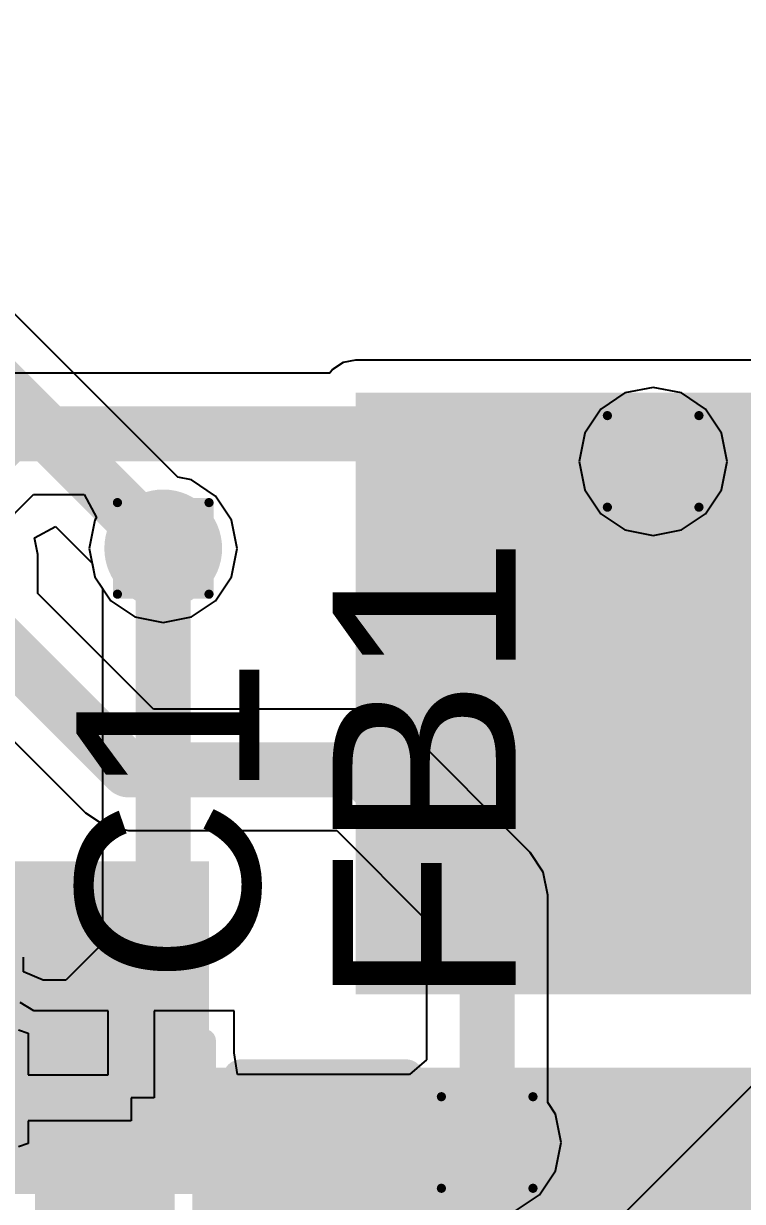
# Model space of a CAD drawing. Header units: millimetres. Extents: x -0.3 to 10.3, y -0.3 to 3.7.
# Drawn here: x 0.7621 to 0.9191, y -0.1883 to 0.069 of the extents above; entities that cross this region are included whole.
import ezdxf

# ---------------------------------------------------------------- set-up
doc = ezdxf.new("R2010")
doc.units = ezdxf.units.MM
doc.header["$MEASUREMENT"] = 0
for name, color, linetype in [('BottomLayer', 5, 'Continuous'), ('BottomPaste', 16, 'Continuous'), ('BottomSolder', 6, 'Continuous'), ('DrillDrawing', 1, 'Continuous'), ('TopLayer', 1, 'Continuous'), ('TopOverlay', 2, 'Continuous'), ('TopPaste', 8, 'Continuous'), ('TopSolder', 216, 'Continuous'), ('ViaHoleLayer', 16, 'Continuous')]:
    doc.layers.add(name, color=color, linetype=linetype)
doc.styles.add('Arial', font='', dxfattribs={"height": 0.2})
doc.styles.get('Arial').set_extended_font_data('Arial')

# ---------------------------------------------------------------- blocks, each defined once
blk = doc.blocks.new('IND_0402_B_30')
at = {"layer": 'BottomLayer'}
for points in [[(-0.02165, 0.01181), (-0.00591, 0.01181), (-0.00591, -0.01181), (-0.02165, -0.01181)], [(0.00591, 0.01181), (0.02165, 0.01181), (0.02165, -0.01181), (0.00591, -0.01181)]]:
    blk.add_hatch(color=5, dxfattribs=at).paths.add_polyline_path(points)
at = {"layer": 'BottomPaste'}
for points in [[(-0.02165, 0.01181), (-0.00591, 0.01181), (-0.00591, -0.01181), (-0.02165, -0.01181)], [(0.00591, 0.01181), (0.02165, 0.01181), (0.02165, -0.01181), (0.00591, -0.01181)]]:
    blk.add_hatch(color=16, dxfattribs=at).paths.add_polyline_path(points)
at = {"layer": 'BottomSolder'}
for points in [[(-0.02565, 0.01581), (-0.00191, 0.01581), (-0.00191, -0.01581), (-0.02565, -0.01581)], [(0.00191, 0.01581), (0.02565, 0.01581), (0.02565, -0.01581), (0.00191, -0.01581)]]:
    blk.add_hatch(color=6, dxfattribs=at).paths.add_polyline_path(points)
blk = doc.blocks.new('IND_0402_31')
at = {"layer": 'TopLayer'}
for points in [[(-0.02165, 0.01181), (-0.00591, 0.01181), (-0.00591, -0.01181), (-0.02165, -0.01181)], [(0.00591, 0.01181), (0.02165, 0.01181), (0.02165, -0.01181), (0.00591, -0.01181)]]:
    blk.add_hatch(color=1, dxfattribs=at).paths.add_polyline_path(points)
at = {"layer": 'TopPaste'}
for points in [[(-0.02165, 0.01181), (-0.00591, 0.01181), (-0.00591, -0.01181), (-0.02165, -0.01181)], [(0.00591, 0.01181), (0.02165, 0.01181), (0.02165, -0.01181), (0.00591, -0.01181)]]:
    blk.add_hatch(color=8, dxfattribs=at).paths.add_polyline_path(points)
at = {"layer": 'TopSolder'}
for points in [[(-0.02565, 0.01581), (-0.00191, 0.01581), (-0.00191, -0.01581), (-0.02565, -0.01581)], [(0.00191, 0.01581), (0.02565, 0.01581), (0.02565, -0.01581), (0.00191, -0.01581)]]:
    blk.add_hatch(color=216, dxfattribs=at).paths.add_polyline_path(points)
at = {"layer": 'TopOverlay', "const_width": 0.00787}
for points in [[(-0.028, 0.018), (-0.028, -0.018)], [(-0.028, 0.018), (-0.012, 0.018)], [(-0.012, 0.018), (0.028, 0.018)], [(0.028, 0.018), (0.028, -0.018)], [(-0.028, -0.018), (-0.012, -0.018)], [(-0.012, -0.018), (0.028, -0.018)]]:
    blk.add_lwpolyline(points, dxfattribs=at)
at = {"layer": 'TopOverlay', "const_width": 0.00394}
for points in [[(-0.02997, 0.018, 1), (-0.02603, 0.018, 1)], [(-0.02997, 0.018, 1), (-0.02603, 0.018, 1)], [(-0.01397, 0.018, 1), (-0.01003, 0.018, 1)], [(-0.01397, 0.018, 1), (-0.01003, 0.018, 1)], [(0.02603, 0.018, 1), (0.02997, 0.018, 1)], [(0.02603, 0.018, 1), (0.02997, 0.018, 1)], [(-0.02997, -0.018, 1), (-0.02603, -0.018, 1)], [(-0.02997, -0.018, 1), (-0.02603, -0.018, 1)], [(-0.01397, -0.018, 1), (-0.01003, -0.018, 1)], [(-0.01397, -0.018, 1), (-0.01003, -0.018, 1)], [(0.02603, -0.018, 1), (0.02997, -0.018, 1)], [(0.02603, -0.018, 1), (0.02997, -0.018, 1)]]:
    blk.add_lwpolyline(points, format="xyb", close=True, dxfattribs=at)
blk = doc.blocks.new('C___0402_59')
at = {"layer": 'TopLayer'}
for points in [[(-0.0275, -0.0125), (-0.0275, 0.0125), (-0.0095, 0.0125), (-0.0095, -0.0125)], [(0.0095, -0.0125), (0.0095, 0.0125), (0.0275, 0.0125), (0.0275, -0.0125)]]:
    blk.add_hatch(color=1, dxfattribs=at).paths.add_polyline_path(points)
at = {"layer": 'TopPaste'}
for points in [[(-0.0275, -0.0125), (-0.0275, 0.0125), (-0.0095, 0.0125), (-0.0095, -0.0125)], [(0.0095, -0.0125), (0.0095, 0.0125), (0.0275, 0.0125), (0.0275, -0.0125)]]:
    blk.add_hatch(color=8, dxfattribs=at).paths.add_polyline_path(points)
at = {"layer": 'TopSolder'}
for points in [[(-0.02986, -0.01486), (-0.02986, 0.01486), (-0.00714, 0.01486), (-0.00714, -0.01486)], [(0.00714, -0.01486), (0.00714, 0.01486), (0.02986, 0.01486), (0.02986, -0.01486)]]:
    blk.add_hatch(color=216, dxfattribs=at).paths.add_polyline_path(points)
at = {"layer": 'TopOverlay', "const_width": 0.005}
for points in [[(-0.011, 0.016), (-0.031, 0.016)], [(-0.031, -0.016), (-0.031, 0.016)], [(0.031, 0.016), (0.011, 0.016)], [(0.031, -0.016), (0.031, 0.016)], [(-0.011, -0.016), (-0.031, -0.016)], [(0.031, -0.016), (0.011, -0.016)]]:
    blk.add_lwpolyline(points, dxfattribs=at)
at = {"layer": 'TopOverlay', "const_width": 0.0025}
for points in [[(-0.03225, 0.016, 1), (-0.02975, 0.016, 1)], [(-0.03225, 0.016, 1), (-0.02975, 0.016, 1)], [(-0.01225, 0.016, 1), (-0.00975, 0.016, 1)], [(0.00975, 0.016, 1), (0.01225, 0.016, 1)], [(0.02975, 0.016, 1), (0.03225, 0.016, 1)], [(0.02975, 0.016, 1), (0.03225, 0.016, 1)], [(-0.03225, -0.016, 1), (-0.02975, -0.016, 1)], [(-0.03225, -0.016, 1), (-0.02975, -0.016, 1)], [(-0.01225, -0.016, 1), (-0.00975, -0.016, 1)], [(0.00975, -0.016, 1), (0.01225, -0.016, 1)], [(0.02975, -0.016, 1), (0.03225, -0.016, 1)], [(0.02975, -0.016, 1), (0.03225, -0.016, 1)]]:
    blk.add_lwpolyline(points, format="xyb", close=True, dxfattribs=at)

msp = doc.modelspace()

# ---------------------------------------------------------------- hatches: boundary and pattern name
at = {"layer": 'BottomLayer'}
for points in [[(0.83462, -0.143), (1.04262, -0.143), (1.04262, -0.01163), (0.83462, -0.01163)], [(0.80162, -0.21063), (1.24762, -0.21063), (1.24762, -0.159), (0.80162, -0.159)], [(0.76462, -0.26663), (0.79162, -0.26663), (0.79162, -0.18263), (0.76462, -0.18263)]]:
    msp.add_hatch(color=5, dxfattribs=at).paths.add_polyline_path(points)
h = msp.add_hatch(color=5, dxfattribs=at)
edge = h.paths.add_edge_path()
edge.add_arc((0.89962, -0.02663), 0.00886, 0, 360)
h = msp.add_hatch(color=5, dxfattribs=at)
edge = h.paths.add_edge_path()
edge.add_arc((0.79262, -0.04563), 0.00886, 0, 360)
h = msp.add_hatch(color=5, dxfattribs=at)
edge = h.paths.add_edge_path()
edge.add_arc((0.86337, -0.17538), 0.00886, 0, 360)
at = {"layer": 'BottomSolder'}
h = msp.add_hatch(color=6, dxfattribs=at)
edge = h.paths.add_edge_path()
edge.add_arc((0.89962, -0.02663), 0.01286, 0, 360)
h = msp.add_hatch(color=6, dxfattribs=at)
edge = h.paths.add_edge_path()
edge.add_arc((0.79262, -0.04563), 0.01286, 0, 360)
h = msp.add_hatch(color=6, dxfattribs=at)
edge = h.paths.add_edge_path()
edge.add_arc((0.86337, -0.17538), 0.01286, 0, 360)
at = {"layer": 'TopLayer'}
h = msp.add_hatch(color=1, dxfattribs=at)
edge = h.paths.add_edge_path()
edge.add_arc((0.89962, -0.02663), 0.00886, 0, 360)
h = msp.add_hatch(color=1, dxfattribs=at)
edge = h.paths.add_edge_path()
edge.add_arc((0.79262, -0.04563), 0.00886, 0, 360)
msp.add_hatch(color=1, dxfattribs=at).paths.add_polyline_path([(0.68362, -0.18663), (0.80262, -0.18663), (0.80262, -0.114), (0.68362, -0.114)])
h = msp.add_hatch(color=1, dxfattribs=at)
edge = h.paths.add_edge_path()
edge.add_arc((0.86337, -0.17538), 0.00886, 0, 360)
at = {"layer": 'TopSolder'}
h = msp.add_hatch(color=216, dxfattribs=at)
edge = h.paths.add_edge_path()
edge.add_arc((0.89962, -0.02663), 0.01286, 0, 360)
h = msp.add_hatch(color=216, dxfattribs=at)
edge = h.paths.add_edge_path()
edge.add_arc((0.79262, -0.04563), 0.01286, 0, 360)
h = msp.add_hatch(color=216, dxfattribs=at)
edge = h.paths.add_edge_path()
edge.add_arc((0.86337, -0.17538), 0.01286, 0, 360)
at = {"layer": 'ViaHoleLayer'}
h = msp.add_hatch(color=16, dxfattribs=at)
edge = h.paths.add_edge_path()
edge.add_arc((0.89962, -0.02663), 0.00591, 0, 360)
h = msp.add_hatch(color=16, dxfattribs=at)
edge = h.paths.add_edge_path()
edge.add_arc((0.79262, -0.04563), 0.00591, 0, 360)
h = msp.add_hatch(color=16, dxfattribs=at)
edge = h.paths.add_edge_path()
edge.add_arc((0.86337, -0.17538), 0.00591, 0, 360)

# ---------------------------------------------------------------- linework, layer by layer
at = {"layer": 'BottomLayer'}
for p, q in [((0.83189, -0.00503), (0.82957, -0.00658)), ((0.83462, -0.00449), (0.83189, -0.00503)), ((1.04262, -0.00449), (0.83462, -0.00449)), ((0.82904, -0.00737), (0.75881, -0.00737)), ((0.82957, -0.00658), (0.82904, -0.00737)), ((0.70915, -0.08903), (0.7643, -0.03388)), ((0.7643, -0.03388), (0.77538, -0.03388)), ((0.77538, -0.03388), (0.77805, -0.03888)), ((0.77768, -0.03944), (0.77645, -0.04563)), ((0.77805, -0.03888), (0.77768, -0.03944)), ((0.77645, -0.04563), (0.77768, -0.05182)), ((0.77768, -0.05182), (0.77936, -0.05434)), ((0.77936, -0.05434), (0.77936, -0.13189)), ((0.77936, -0.13189), (0.77135, -0.1399)), ((0.76212, -0.13813), (0.76212, -0.1349)), ((0.76638, -0.1399), (0.76212, -0.13813)), ((0.77135, -0.1399), (0.76638, -0.1399))]:
    msp.add_line(p, q, dxfattribs=at)
for points, const_width in [([(0.69362, -0.08582), (0.75881, -0.02063)], 0.012), ([(0.75881, -0.02063), (0.89362, -0.02063)], 0.012), ([(0.89362, -0.02063), (0.89962, -0.02663)], 0.012), ([(0.79262, -0.13738), (0.79262, -0.04563)], 0.012), ([(0.77684, -0.15316), (0.79262, -0.13738)], 0.012), ([(0.74259, -0.15316), (0.77684, -0.15316)], 0.012), ([(0.85963, -0.17538), (0.86337, -0.17538)], 0.008), ([(0.86337, -0.17538), (0.8635, -0.17551)], 0.008)]:
    msp.add_lwpolyline(points, dxfattribs=dict(at, const_width=const_width))
for points, const_width in [([(0.75581, -0.02063, 1), (0.76181, -0.02063, 1)], 0.006), ([(0.75581, -0.02063, 1), (0.76181, -0.02063, 1)], 0.006), ([(0.89062, -0.02063, 1), (0.89662, -0.02063, 1)], 0.006), ([(0.89062, -0.02063, 1), (0.89662, -0.02063, 1)], 0.006), ([(0.89662, -0.02663, 1), (0.90262, -0.02663, 1)], 0.006), ([(0.78962, -0.04563, 1), (0.79562, -0.04563, 1)], 0.006), ([(0.78962, -0.13738, 1), (0.79562, -0.13738, 1)], 0.006), ([(0.78962, -0.13738, 1), (0.79562, -0.13738, 1)], 0.006), ([(0.77384, -0.15316, 1), (0.77984, -0.15316, 1)], 0.006), ([(0.77384, -0.15316, 1), (0.77984, -0.15316, 1)], 0.006), ([(0.85763, -0.17538, 1), (0.86163, -0.17538, 1)], 0.004), ([(0.86137, -0.17538, 1), (0.86537, -0.17538, 1)], 0.004), ([(0.86137, -0.17538, 1), (0.86537, -0.17538, 1)], 0.004), ([(0.8615, -0.17551, 1), (0.8655, -0.17551, 1)], 0.004)]:
    msp.add_lwpolyline(points, format="xyb", close=True, dxfattribs=dict(at, const_width=const_width))
at = {"layer": 'DrillDrawing', "const_width": 0.002}
for points in [[(0.88962, -0.01663), (0.90962, -0.01663)], [(0.88962, -0.03663), (0.88962, -0.01663)], [(0.90962, -0.03663), (0.90962, -0.01663)], [(0.78262, -0.03563), (0.80262, -0.03563)], [(0.78262, -0.05563), (0.78262, -0.03563)], [(0.80262, -0.05563), (0.80262, -0.03563)], [(0.88962, -0.03663), (0.90962, -0.03663)], [(0.78262, -0.05563), (0.80262, -0.05563)], [(0.85337, -0.16538), (0.87337, -0.16538)], [(0.85337, -0.18538), (0.85337, -0.16538)], [(0.87337, -0.18538), (0.87337, -0.16538)], [(0.85337, -0.18538), (0.87337, -0.18538)]]:
    msp.add_lwpolyline(points, dxfattribs=at)
at = {"layer": 'DrillDrawing', "const_width": 0.001}
for points in [[(0.88912, -0.01663, 1), (0.89012, -0.01663, 1)], [(0.88912, -0.01663, 1), (0.89012, -0.01663, 1)], [(0.90912, -0.01663, 1), (0.91012, -0.01663, 1)], [(0.90912, -0.01663, 1), (0.91012, -0.01663, 1)], [(0.78212, -0.03563, 1), (0.78312, -0.03563, 1)], [(0.78212, -0.03563, 1), (0.78312, -0.03563, 1)], [(0.80212, -0.03563, 1), (0.80312, -0.03563, 1)], [(0.80212, -0.03563, 1), (0.80312, -0.03563, 1)], [(0.88912, -0.03663, 1), (0.89012, -0.03663, 1)], [(0.88912, -0.03663, 1), (0.89012, -0.03663, 1)], [(0.90912, -0.03663, 1), (0.91012, -0.03663, 1)], [(0.90912, -0.03663, 1), (0.91012, -0.03663, 1)], [(0.78212, -0.05563, 1), (0.78312, -0.05563, 1)], [(0.78212, -0.05563, 1), (0.78312, -0.05563, 1)], [(0.80212, -0.05563, 1), (0.80312, -0.05563, 1)], [(0.80212, -0.05563, 1), (0.80312, -0.05563, 1)], [(0.85287, -0.16538, 1), (0.85387, -0.16538, 1)], [(0.85287, -0.16538, 1), (0.85387, -0.16538, 1)], [(0.87287, -0.16538, 1), (0.87387, -0.16538, 1)], [(0.87287, -0.16538, 1), (0.87387, -0.16538, 1)], [(0.85287, -0.18538, 1), (0.85387, -0.18538, 1)], [(0.85287, -0.18538, 1), (0.85387, -0.18538, 1)], [(0.87287, -0.18538, 1), (0.87387, -0.18538, 1)], [(0.87287, -0.18538, 1), (0.87387, -0.18538, 1)]]:
    msp.add_lwpolyline(points, format="xyb", close=True, dxfattribs=at)
at = {"layer": 'TopLayer'}
for p, q in [((0.79583, -0.0301), (0.69956, 0.06618)), ((0.89343, -0.01169), (0.88818, -0.0152)), ((0.89962, -0.01046), (0.89343, -0.01169)), ((0.9058, -0.01169), (0.89962, -0.01046)), ((0.91105, -0.0152), (0.9058, -0.01169)), ((0.88818, -0.0152), (0.88468, -0.02044)), ((0.91456, -0.02044), (0.91105, -0.0152)), ((0.88468, -0.02044), (0.88345, -0.02663)), ((0.91579, -0.02663), (0.91456, -0.02044)), ((0.88345, -0.02663), (0.88468, -0.03282)), ((0.91456, -0.03282), (0.91579, -0.02663)), ((0.7988, -0.03069), (0.79583, -0.0301)), ((0.80405, -0.0342), (0.7988, -0.03069)), ((0.88468, -0.03282), (0.88818, -0.03806)), ((0.91105, -0.03806), (0.91456, -0.03282)), ((0.80756, -0.03944), (0.80405, -0.0342)), ((0.88818, -0.03806), (0.89343, -0.04157)), ((0.9058, -0.04157), (0.91105, -0.03806)), ((0.76453, -0.04336), (0.76907, -0.04082)), ((0.76907, -0.04082), (0.77709, -0.04884)), ((0.80879, -0.04563), (0.80756, -0.03944)), ((0.76525, -0.047), (0.76453, -0.04336)), ((0.89343, -0.04157), (0.89962, -0.0428)), ((0.89962, -0.0428), (0.9058, -0.04157)), ((0.80756, -0.05182), (0.80879, -0.04563)), ((0.76525, -0.05551), (0.76525, -0.047)), ((0.77709, -0.04884), (0.77768, -0.05182)), ((0.77768, -0.05182), (0.78118, -0.05706)), ((0.80405, -0.05706), (0.80756, -0.05182)), ((0.79049, -0.08075), (0.76525, -0.05551)), ((0.78118, -0.05706), (0.78643, -0.06057)), ((0.7988, -0.06057), (0.80405, -0.05706)), ((0.78643, -0.06057), (0.79262, -0.0618)), ((0.79262, -0.0618), (0.7988, -0.06057)), ((0.74263, -0.07037), (0.77563, -0.10337)), ((0.83599, -0.08075), (0.79049, -0.08075)), ((0.84106, -0.08175), (0.83599, -0.08075)), ((0.84536, -0.08463), (0.84106, -0.08175)), ((0.87275, -0.11201), (0.84536, -0.08463)), ((0.99106, -0.09307), (0.87271, -0.21141)), ((0.77563, -0.10337), (0.77993, -0.10625)), ((0.77993, -0.10625), (0.785, -0.10725)), ((0.785, -0.10725), (0.8305, -0.10725)), ((0.8305, -0.10725), (0.85012, -0.12687)), ((0.87562, -0.11631), (0.87275, -0.11201)), ((0.87663, -0.12138), (0.87562, -0.11631)), ((0.87663, -0.16668), (0.87663, -0.12138)), ((0.85012, -0.12687), (0.85012, -0.15735)), ((0.76435, -0.14663), (0.76135, -0.14482)), ((0.78062, -0.14663), (0.76435, -0.14663)), ((0.78062, -0.16063), (0.78062, -0.14663)), ((0.80812, -0.14663), (0.79062, -0.14663)), ((0.79062, -0.14663), (0.79062, -0.16563)), ((0.80812, -0.1558), (0.80812, -0.14663)), ((0.76103, -0.15081), (0.76312, -0.15152)), ((0.76312, -0.15152), (0.76312, -0.16063)), ((0.80881, -0.16051), (0.80812, -0.1558)), ((0.85012, -0.15735), (0.84643, -0.16051)), ((0.76312, -0.16063), (0.78062, -0.16063)), ((0.84643, -0.16051), (0.80881, -0.16051)), ((0.79062, -0.16563), (0.78562, -0.16563)), ((0.78562, -0.16563), (0.78562, -0.17063)), ((0.87831, -0.1692), (0.87663, -0.16668)), ((0.87954, -0.17538), (0.87831, -0.1692)), ((0.78562, -0.17063), (0.76312, -0.17063)), ((0.76312, -0.17063), (0.76312, -0.17563)), ((0.76312, -0.17563), (0.76103, -0.17634)), ((0.87831, -0.18157), (0.87954, -0.17538)), ((0.87481, -0.18682), (0.87831, -0.18157)), ((0.86956, -0.19032), (0.87481, -0.18682))]:
    msp.add_line(p, q, dxfattribs=at)
for points, const_width in [([(0.684, 0.06299), (0.79152, -0.04453)], 0.012), ([(0.79152, -0.04453), (0.79152, -0.04397)], 0.012), ([(0.79152, -0.04453), (0.79262, -0.04563)], 0.012), ([(0.752, -0.061), (0.785, -0.094)], 0.012), ([(0.785, -0.094), (0.83599, -0.094)], 0.012), ([(0.83599, -0.094), (0.86337, -0.12138)], 0.012), ([(0.87736, -0.22263), (0.99899, -0.101)], 0.008), ([(0.86337, -0.17538), (0.86337, -0.12138)], 0.012), ([(0.82762, -0.17538), (0.86337, -0.17538)], 0.012)]:
    msp.add_lwpolyline(points, dxfattribs=dict(at, const_width=const_width))
at = {"layer": 'TopLayer', "const_width": 0.006}
for points in [[(0.78852, -0.04397, 1), (0.79452, -0.04397, 1)], [(0.78852, -0.04453, 1), (0.79452, -0.04453, 1)], [(0.78852, -0.04453, 1), (0.79452, -0.04453, 1)], [(0.78852, -0.04453, 1), (0.79452, -0.04453, 1)], [(0.78962, -0.04563, 1), (0.79562, -0.04563, 1)], [(0.782, -0.094, 1), (0.788, -0.094, 1)], [(0.782, -0.094, 1), (0.788, -0.094, 1)], [(0.83299, -0.094, 1), (0.83899, -0.094, 1)], [(0.83299, -0.094, 1), (0.83899, -0.094, 1)], [(0.86037, -0.12138, 1), (0.86637, -0.12138, 1)], [(0.86037, -0.12138, 1), (0.86637, -0.12138, 1)], [(0.82462, -0.17538, 1), (0.83062, -0.17538, 1)], [(0.86037, -0.17538, 1), (0.86637, -0.17538, 1)], [(0.86037, -0.17538, 1), (0.86637, -0.17538, 1)]]:
    msp.add_lwpolyline(points, format="xyb", close=True, dxfattribs=at)

# ---------------------------------------------------------------- block references
for name, p, rotation in [('C___0402_59', (0.78562, -0.18413), 270), ('IND_0402_31', (0.82762, -0.18916), 90)]:
    msp.add_blockref(name, p, dxfattribs=dict(rotation=rotation))
msp.add_blockref('IND_0402_B_30', (0.79705, -0.19663))

# ---------------------------------------------------------------- texts
at = {"layer": 'TopOverlay', "style": 'Arial'}
for s, p in [('FB1', (0.86961, -0.14559)), ('C1', (0.81361, -0.14079))]:
    msp.add_text(s, height=0.04, rotation=90, dxfattribs=at).set_placement(p)

doc.saveas('drawing.dxf')
